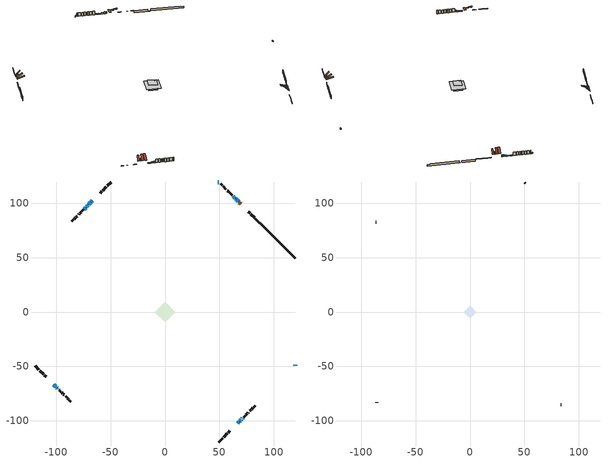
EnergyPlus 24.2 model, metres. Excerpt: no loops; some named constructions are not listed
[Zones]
conditioned space
 floor outside (Floor1 construction): -0.77,0 0,0.77 0.77,0 0,-0.77 z0.67
 floor outside (Floor2 construction): -2.37,0 0,2.37 2.37,0 0,-2.37 z0.67
 floor adiabatic (AdiabaticFloorConstruction): -9.42,0 0,9.42 9.42,0 0,-9.42 z1.89
 floor foundation (Slab1 construction): -5.94,0 0,5.94 5.94,0 0,-5.94 z-1.52
 floor foundation (Slab1 construction 1): -4.09,0 0,4.09 4.09,0 0,-4.09 z-1.52
 wall outside (RimJoist1 construction): 49.46,-119.4 53.11,-115.75 / -119.4,-49.46 -115.75,-53.11 / -49.46,119.4 -53.11,115.75 / 86.73,82.13 83.08,85.78 z0.67:0.97
 wall outside (RimJoist2 construction): 53.77,-115.09 57.27,-111.59 / -115.09,-53.77 -111.59,-57.27 / -53.77,115.09 -57.27,111.59 / 82.42,86.44 78.91,89.95 z0.67:0.97
 wall outside (RimJoist3 construction): 57.93,-110.93 59.6,-109.26 / -110.93,-57.93 -109.26,-59.6 / -57.93,110.93 -59.6,109.26 / 78.26,90.6 76.59,92.27 z0.67:0.97
 wall outside (AdiabaticWallConstruction 1): 69.57,99.29 69.15,99.71 / 68.5,100.36 67.92,100.94 z0.67:2.7
 wall outside (AdiabaticWallConstruction): -66.62,102.24 -67.62,101.24 / 67.27,101.59 65.9,102.96 / -99.5,-69.35 -98.86,-70 / -72.96,95.89 -74.26,94.6 / 119.4,-49.46 119.4,-48.34 / 49.46,119.4 48.34,119.4 z0.67:1.84; 65.24,103.61 64.88,103.98 z0.67:1.18; -68.28,100.58 -70,98.86 z0.67:2.14; 66.62,-102.24 67.91,-100.95 z0.67:2.3; 68.56,-100.29 68.94,-99.91 / 64.23,104.63 62.5,106.36 z0.67:1.51; 69.6,-99.26 70.21,-98.65 z0.67:1.69; 70.87,-97.99 71.51,-97.34 z0.67:1.28; -102.24,-66.62 -100.16,-68.7 z0.67:1.48; -70.66,98.2 -72.31,96.55 z0.67:1.43; -98.2,-70.66 -97.84,-71.02 z0.67:2.5
 wall outside (Wall1 construction): 72.17,-96.69 73.64,-95.22 / -97.18,-71.68 -95.71,-73.15 / -74.92,93.94 -76.39,92.47 / 61.85,107.01 60.37,108.49 z0.67:4.33
 wall outside (Wall2 construction): 74.3,-94.56 75.37,-93.48 / -95.05,-73.81 -93.98,-74.88 / -77.04,91.81 -78.12,90.74 / 59.72,109.14 58.64,110.22 z0.67:4.33
 wall outside (Wall3 construction): 76.03,-92.83 76.66,-92.19 / -93.32,-75.54 -92.69,-76.17 / -78.78,90.08 -79.41,89.45 / 57.98,110.88 57.35,111.51 z0.67:4.33
 wall outside (Wall4 construction): 77.32,-91.54 77.35,-91.51 / -92.03,-76.83 -92,-76.86 / -80.07,88.79 -80.1,88.76 / 56.69,112.17 56.66,112.2 z0.67:4.33
 wall outside (Wall5 construction): 78.01,-90.85 79.02,-89.84 / -91.34,-77.51 -90.33,-78.53 / -80.75,88.11 -81.76,87.09 / 56.01,112.85 55,113.86 z0.67:4.33
 wall outside (Wall6 construction): 79.68,-89.18 80.73,-88.13 / -89.68,-79.18 -88.63,-80.23 / -82.42,86.44 -83.47,85.39 / 54.34,114.52 53.29,115.57 z0.67:4.33
 wall outside (Wall7 construction): 81.38,-87.48 82.84,-86.02 / -87.97,-80.89 -86.51,-82.35 / -84.13,84.73 -85.59,83.27 / 52.63,116.23 51.17,117.68 z0.67:4.33
 wall foundation (FoundationWall1 construction): 98.14,70.72,-1.52 98.14,70.72,0.67 117.27,51.58,0.67 117.27,51.58,0.08 119.4,49.46,0.08 119.4,49.46,-1.52
 wall foundation (FoundationWall2 construction): 87.39,81.47,-1.52 87.39,81.47,0.67 96.23,72.63,0.67 96.23,72.63,-1.42 97.48,71.38,-1.42 97.48,71.38,-1.52
 window (WindowConstruction): -66.62,102.24 -67.62,101.24 z0.67:1.84
 window (WindowConstruction 6): 67.27,101.59 65.9,102.96 z0.67:1.84
 window (WindowConstruction 7): 65.24,103.62 64.88,103.98 z0.67:1.18
 window (WindowConstruction 8): -68.28,100.58 -70,98.86 z0.67:2.14
 window (WindowConstruction 9): 66.62,-102.24 67.91,-100.95 z0.67:2.29
 window (WindowConstruction 13): 68.57,-100.29 68.94,-99.92 z0.67:1.51
 window (WindowConstruction 10): 69.6,-99.26 70.21,-98.65 z0.67:1.68
 window (WindowConstruction 11): 70.87,-97.99 71.51,-97.35 z0.67:1.28
 window (WindowConstruction 12): -102.24,-66.62 -100.16,-68.7 z0.67:1.48
 window (WindowConstruction 14): -70.66,98.2 -72.31,96.55 z0.67:1.43
 window (WindowConstruction 15): 64.23,104.63 62.5,106.36 z0.67:1.51
 window (WindowConstruction 1): -99.5,-69.36 -98.86,-70 z0.67:1.84
 window (WindowConstruction 2): -72.97,95.89 -74.26,94.6 z0.67:1.84
 window (WindowConstruction 3): -98.2,-70.66 -97.84,-71.02 z0.67:2.5
 window (WindowConstruction 4): 119.4,-49.46 119.4,-48.34 z0.67:1.84
 window (WindowConstruction 5): 49.46,119.4 48.34,119.4 z0.67:1.84
 door (Door): 69.57,99.29 69.15,99.71 z0.67:2.7
 door (Door 1): 68.5,100.36 67.92,100.94 z0.67:2.7
 ceiling adiabatic (AdiabaticFloorConstruction): 0,-9.42 9.42,0 0,9.42 -9.42,0 z1.89
 roof outside (Roof1 construction): 61.18,-107.68,4.33 58.56,-105.06,8.03 57.63,-105.99,8.03 60.25,-108.61,4.33; -107.68,-61.18,4.33 -105.06,-58.56,8.03 -105.99,-57.63,8.03 -108.61,-60.25,4.33; -61.18,107.68,4.33 -58.56,105.06,8.03 -57.63,105.99,8.03 -60.25,108.61,4.33; 75.01,93.85,4.33 72.39,91.23,8.03 73.31,90.3,8.03 75.93,92.93,4.33
 roof outside (Roof2 construction): 62.22,-106.64,4.33 61.13,-105.55,5.87 60.75,-105.94,5.87 61.84,-107.02,4.33; -106.64,-62.22,4.33 -105.55,-61.13,5.87 -105.94,-60.75,5.87 -107.02,-61.84,4.33; -62.22,106.64,4.33 -61.13,105.55,5.87 -60.75,105.94,5.87 -61.84,107.02,4.33; 73.97,94.89,4.33 72.88,93.81,5.87 73.26,93.42,5.87 74.35,94.51,4.33
attic - vented
 floor to conditioned space (Floor3 construction Reversed): -5.53,0 0,5.53 5.53,0 0,-5.53 z4.33
 floor to conditioned space (Floor4 construction Reversed): -3.54,0 0,3.54 3.54,0 0,-3.54 z4.33
 wall outside (Wall8 construction): 83.5,-85.36 83.9,-84.96 / -85.86,-83 -85.45,-83.41 / -86.24,82.62 -86.65,82.21 / 50.52,118.34 50.11,118.74 z0.67:4.33
 roof outside (Roof3 construction): 64.01,-104.85,4.33 60.11,-100.95,7.55 58.98,-102.08,7.55 62.88,-105.98,4.33; -104.85,-64.01,4.33 -100.95,-60.11,7.55 -102.08,-58.98,7.55 -105.98,-62.88,4.33; -64.01,104.85,4.33 -60.11,100.95,7.55 -58.98,102.08,7.55 -62.88,105.98,4.33; 72.18,96.68,4.33 68.28,92.78,7.55 69.41,91.65,7.55 73.31,95.55,4.33
 roof outside (Roof4 construction): 65.96,-102.9,4.33 61.04,-97.98,6.64 59.75,-99.28,6.64 64.66,-104.2,4.33; -102.9,-65.96,4.33 -97.98,-61.04,6.64 -99.28,-59.75,6.64 -104.2,-64.66,4.33; -65.96,102.9,4.33 -61.04,97.98,6.64 -59.75,99.28,6.64 -64.66,104.2,4.33; 70.23,98.63,4.33 65.31,93.72,6.64 66.61,92.42,6.64 71.52,97.34,4.33
[Construction]
Floor3 construction: ceiling stud and cavity, gypsum board
Floor4 construction: ceiling loosefill ins, ceiling stud and cavity 1, gypsum board
[EnergyManagementSystem:Program]
component_loads_program: Set loads_htg_walls = 0; Set loads_htg_rim_joists = 0; Set loads_htg_foundation_walls = 0; Set loads_htg_floors = 0; Set loads_htg_slabs = 0; Set loads_htg_ceilings = 0; Set loads_htg_roofs = 0; Set loads_htg_windows_conduction = 0; Set loads_htg_windows_solar = 0; Set loads_htg_doors = 0; Set loads_htg_skylights_conduction = 0; Set loads_htg_skylights_solar = 0; Set loads_htg_internal_mass = 0; Set loads_htg_intgains = 0; Set loads_htg_lighting = 0; Set loads_htg_infil = 0; Set loads_htg_mechvent = 0; Set loads_htg_natvent = 0; Set loads_htg_whf = 0; Set loads_htg_ducts = 0; Set loads_clg_walls = 0; Set loads_clg_rim_joists = 0; Set loads_clg_foundation_walls = 0; Set loads_clg_floors = 0; Set loads_clg_slabs = 0; Set loads_clg_ceilings = 0; Set loads_clg_roofs = 0; Set loads_clg_windows_conduction = 0; Set loads_clg_windows_solar = 0; Set loads_clg_doors = 0; Set loads_clg_skylights_conduction = 0; Set loads_clg_skylights_solar = 0; Set loads_clg_internal_mass = 0; Set loads_clg_intgains = 0; Set loads_clg_lighting = 0; Set loads_clg_infil = 0; Set loads_clg_mechvent = 0; Set loads_clg_natvent = 0; Set loads_clg_whf = 0; Set loads_clg_ducts = 0; Set hr_walls = 0; Set hr_walls = hr_walls + s_conv_30 + s_ig_30 + s_sol_30 + s_lgt_30 + s_surf_30; Set hr_walls = hr_walls + s_conv_31 + s_ig_31 + s_sol_31 + s_lgt_31 + s_surf_31; Set hr_walls = hr_walls + s_conv_32 + s_ig_32 + s_sol_32 + s_lgt_32 + s_surf_32; Set hr_walls = hr_walls + s_conv_33 + s_ig_33 + s_sol_33 + s_lgt_33 + s_surf_33; Set hr_walls = hr_walls + s_conv_34 + s_ig_34 + s_sol_34 + s_lgt_34 + s_surf_34; Set hr_walls = hr_walls + s_conv_35 + s_ig_35 + s_sol_35 + s_lgt_35 + s_surf_35; Set hr_walls = hr_walls + s_conv_36 + s_ig_36 + s_sol_36 + s_lgt_36 + s_surf_36; Set hr_walls = hr_walls + s_conv_37 + s_ig_37 + s_sol_37 + s_lgt_37 + s_surf_37; Set hr_walls = hr_walls + s_conv_38 + s_ig_38 + s_sol_38 + s_lgt_38 + s_surf_38; Set hr_walls = hr_walls + s_conv_39 + s_ig_39 + s_sol_39 + s_lgt_39 + s_surf_39; Set hr_walls = hr_walls + s_conv_40 + s_ig_40 + s_sol_40 + s_lgt_40 + s_surf_40; Set hr_walls = hr_walls + s_conv_41 + s_ig_41 + s_sol_41 + s_lgt_41 + s_surf_41; Set hr_walls = hr_walls + s_conv_42 + s_ig_42 + s_sol_42 + s_lgt_42 + s_surf_42; Set hr_walls = hr_walls + s_conv_43 + s_ig_43 + s_sol_43 + s_lgt_43 + s_surf_43; Set hr_walls = hr_walls + s_conv_44 + s_ig_44 + s_sol_44 + s_lgt_44 + s_surf_44; Set hr_walls = hr_walls + s_conv_45 + s_ig_45 + s_sol_45 + s_lgt_45 + s_surf_45; Set hr_walls = hr_walls + s_conv_46 + s_ig_46 + s_sol_46 + s_lgt_46 + s_surf_46; Set hr_walls = hr_walls + s_conv_47 + s_ig_47 + s_sol_47 + s_lgt_47 + s_surf_47; Set hr_walls = hr_walls + s_conv_48 + s_ig_48 + s_sol_48 + s_lgt_48 + s_surf_48; Set hr_walls = hr_walls + s_conv_49 + s_ig_49 + s_sol_49 + s_lgt_49 + s_surf_49; Set hr_walls = hr_walls + s_conv_50 + s_ig_50 + s_sol_50 + s_lgt_50 + s_surf_50; Set hr_walls = hr_walls + s_conv_51 + s_ig_51 + s_sol_51 + s_lgt_51 + s_surf_51; Set hr_walls = hr_walls + s_conv_52 + s_ig_52 + s_sol_52 + s_lgt_52 + s_surf_52; Set hr_walls = hr_walls + s_conv_53 + s_ig_53 + s_sol_53 + s_lgt_53 + s_surf_53; Set hr_walls = hr_walls + s_conv_54 + s_ig_54 + s_sol_54 + s_lgt_54 + s_surf_54; Set hr_walls = hr_walls + s_conv_55 + s_ig_55 + s_sol_55 + s_lgt_55 + s_surf_55; Set hr_walls = hr_walls + s_conv_56 + s_ig_56 + s_sol_56 + s_lgt_56 + s_surf_56; Set hr_walls = hr_walls + s_conv_57 + s_ig_57 + s_sol_57 + s_lgt_57 + s_surf_57; Set hr_rim_joists = 0; Set hr_rim_joists = hr_rim_joists + s_conv_8 + s_ig_8 + s_sol_8 + s_lgt_8 + s_surf_8; Set hr_rim_joists = hr_rim_joists + s_conv_9 + s_ig_9 + s_sol_9 + s_lgt_9 + s_surf_9; Set hr_rim_joists = hr_rim_joists + s_conv_10 + s_ig_10 + s_sol_10 + s_lgt_10 + s_surf_10; Set hr_rim_joists = hr_rim_joists + s_conv_11 + s_ig_11 + s_sol_11 + s_lgt_11 + s_surf_11; Set hr_rim_joists = hr_rim_joists + s_conv_12 + s_ig_12 + s_sol_12 + s_lgt_12 + s_surf_12; Set hr_rim_joists = hr_rim_joists + s_conv_13 + s_ig_13 + s_sol_13 + s_lgt_13 + s_surf_13; Set hr_rim_joists = hr_rim_joists + s_conv_14 + s_ig_14 + s_sol_14 + s_lgt_14 + s_surf_14; Set hr_rim_joists = hr_rim_joists + s_conv_15 + s_ig_15 + s_sol_15 + s_lgt_15 + s_surf_15; Set hr_rim_joists = hr_rim_joists + s_conv_16 + s_ig_16 + s_sol_16 + s_lgt_16 + s_surf_16; Set hr_rim_joists = hr_rim_joists + s_conv_17 + s_ig_17 + s_sol_17 + s_lgt_17 + s_surf_17; Set hr_rim_joists = hr_rim_joists + s_conv_18 + s_ig_18 + s_sol_18 + s_lgt_18 + s_surf_18; Set hr_rim_joists = hr_rim_joists + s_conv_19 + s_ig_19 + s_sol_19 + s_lgt_19 + s_surf_19; Set hr_foundation_walls = 0; Set hr_foundation_walls = hr_foundation_walls + s_conv_4 + s_ig_4 + s_sol_4 + s_lgt_4 + s_surf_4; Set hr_foundation_walls = hr_foundation_walls + s_conv_5 + s_ig_5 + s_sol_5 + s_lgt_5 + s_surf_5; Set hr_floors = 0; Set hr_floors = hr_floors + s_conv + s_ig + s_sol + s_lgt + s_surf; Set hr_floors = hr_floors + s_conv_1 + s_ig_1 + s_sol_1 + s_lgt_1 + s_surf_1; Set hr_slabs = 0; Set hr_slabs = hr_slabs + s_conv_28 + s_ig_28 + s_sol_28 + s_lgt_28 + s_surf_28; Set hr_slabs = hr_slabs + s_conv_29 + s_ig_29 + s_sol_29 + s_lgt_29 + s_surf_29; Set hr_ceilings = 0; Set hr_ceilings = hr_ceilings + s_conv_2 + s_ig_2 + s_sol_2 + s_lgt_2 + s_surf_2; Set hr_ceilings = hr_ceilings + s_conv_3 + s_ig_3 + s_sol_3 + s_lgt_3 + s_surf_3; Set hr_roofs = 0; Set hr_roofs = hr_roofs + s_conv_20 + s_ig_20 + s_sol_20 + s_lgt_20 + s_surf_20; Set hr_roofs = hr_roofs + s_conv_21 + s_ig_21 + s_sol_21 + s_lgt_21 + s_surf_21; Set hr_roofs = hr_roofs + s_conv_22 + s_ig_22 + s_sol_22 + s_lgt_22 + s_surf_22; Set hr_roofs = hr_roofs + s_conv_23 + s_ig_23 + s_sol_23 + s_lgt_23 + s_surf_23; Set hr_roofs = hr_roofs + s_conv_24 + s_ig_24 + s_sol_24 + s_lgt_24 + s_surf_24; Set hr_roofs = hr_roofs + s_conv_25 + s_ig_25 + s_sol_25 + s_lgt_25 + s_surf_25; Set hr_roofs = hr_roofs + s_conv_26 + s_ig_26 + s_sol_26 + s_lgt_26 + s_surf_26; Set hr_roofs = hr_roofs + s_conv_27 + s_ig_27 + s_sol_27 + s_lgt_27 + s_surf_27; Set hr_windows_conduction = 0; Set hr_windows_conduction = hr_windows_conduction + ss_conv_2; Set hr_windows_conduction = hr_windows_conduction + ss_ig_2; Set hr_windows_conduction = hr_windows_conduction + ss_surf_2; Set hr_windows_conduction = hr_windows_conduction + ss_conv_3; Set hr_windows_conduction = hr_windows_conduction + ss_ig_3; Set hr_windows_conduction = hr_windows_conduction + ss_surf_3; Set hr_windows_conduction = hr_windows_conduction + ss_conv_4; Set hr_windows_conduction = hr_windows_conduction + ss_ig_4; Set hr_windows_conduction = hr_windows_conduction + ss_surf_4; Set hr_windows_conduction = hr_windows_conduction + ss_conv_5; Set hr_windows_conduction = hr_windows_conduction + ss_ig_5; Set hr_windows_conduction = hr_windows_conduction + ss_surf_5; Set hr_windows_conduction = hr_windows_conduction + ss_conv_6; Set hr_windows_conduction = hr_windows_conduction + ss_ig_6; Set hr_windows_conduction = hr_windows_conduction + ss_surf_6; Set hr_windows_conduction = hr_windows_conduction + ss_conv_7; Set hr_windows_conduction = hr_windows_conduction + ss_ig_7; Set hr_windows_conduction = hr_windows_conduction + ss_surf_7; Set hr_windows_conduction = hr_windows_conduction + ss_conv_8; Set hr_windows_conduction = hr_windows_conduction + ss_ig_8; Set hr_windows_conduction = hr_windows_conduction + ss_surf_8; Set hr_windows_conduction = hr_windows_conduction + ss_conv_9; Set hr_windows_conduction = hr_windows_conduction + ss_ig_9; Set hr_windows_conduction = hr_windows_conduction + ss_surf_9; Set hr_windows_conduction = hr_windows_conduction + ss_conv_10; Set hr_windows_conduction = hr_windows_conduction + ss_ig_10; Set hr_windows_conduction = hr_windows_conduction + ss_surf_10; Set hr_windows_conduction = hr_windows_conduction + ss_conv_11; Set hr_windows_conduction = hr_windows_conduction + ss_ig_11; Set hr_windows_conduction = hr_windows_conduction + ss_surf_11; Set hr_windows_conduction = hr_windows_conduction + ss_conv_12; Set hr_windows_conduction = hr_windows_conduction + ss_ig_12; Set hr_windows_conduction = hr_windows_conduction + ss_surf_12; Set hr_windows_conduction = hr_windows_conduction + ss_conv_13; Set hr_windows_conduction = hr_windows_conduction + ss_ig_13; Set hr_windows_conduction = hr_windows_conduction + ss_surf_13; Set hr_windows_conduction = hr_windows_conduction + ss_conv_14; Set hr_windows_conduction = hr_windows_conduction + ss_ig_14; Set hr_windows_conduction = hr_windows_conduction + ss_surf_14; Set hr_windows_conduction = hr_windows_conduction + ss_conv_15; Set hr_windows_conduction = hr_windows_conduction + ss_ig_15; Set hr_windows_conduction = hr_windows_conduction + ss_surf_15; Set hr_windows_conduction = hr_windows_conduction + ss_conv_16; Set hr_windows_conduction = hr_windows_conduction + ss_ig_16; Set hr_windows_conduction = hr_windows_conduction + ss_surf_16; Set hr_windows_conduction = hr_windows_conduction + ss_conv_17; Set hr_windows_conduction = hr_windows_conduction + ss_ig_17; Set hr_windows_conduction = hr_windows_conduction + ss_surf_17; Set hr_windows_solar = 0; Set hr_windows_solar = hr_windows_solar - ss_trans_in * ZoneTimestep * 3600 + ss_back_out * ZoneTimestep * 3600 + ss_trans_out * ZoneTimestep * 3600; Set hr_windows_solar = hr_windows_solar - ss_trans_in_1 * ZoneTimestep * 3600 + ss_back_out_1 * ZoneTimestep * 3600 + ss_trans_out_1 * ZoneTimestep * 3600; Set hr_windows_solar = hr_windows_solar - ss_trans_in_2 * ZoneTimestep * 3600 + ss_back_out_2 * ZoneTimestep * 3600 + ss_trans_out_2 * ZoneTimestep * 3600; Set hr_windows_solar = hr_windows_solar - ss_trans_in_3 * ZoneTimestep * 3600 + ss_back_out_3 * ZoneTimestep * 3600 + ss_trans_out_3 * ZoneTimestep * 3600; Set hr_windows_solar = hr_windows_solar - ss_trans_in_4 * ZoneTimestep * 3600 + ss_back_out_4 * ZoneTimestep * 3600 + ss_trans_out_4 * ZoneTimestep * 3600; Set hr_windows_solar = hr_windows_solar - ss_trans_in_5 * ZoneTimestep * 3600 + ss_back_out_5 * ZoneTimestep * 3600 + ss_trans_out_5 * ZoneTimestep * 3600; Set hr_windows_solar = hr_windows_solar - ss_trans_in_6 * ZoneTimestep * 3600 + ss_back_out_6 * ZoneTimestep * 3600 + ss_trans_out_6 * ZoneTimestep * 3600; Set hr_windows_solar = hr_windows_solar - ss_trans_in_7 * ZoneTimestep * 3600 + ss_back_out_7 * ZoneTimestep * 3600 + ss_trans_out_7 * ZoneTimestep * 3600; Set hr_windows_solar = hr_windows_solar - ss_trans_in_8 * ZoneTimestep * 3600 + ss_back_out_8 * ZoneTimestep * 3600 + ss_trans_out_8 * ZoneTimestep * 3600; Set hr_windows_solar = hr_windows_solar - ss_trans_in_9 * ZoneTimestep * 3600 + ss_back_out_9 * ZoneTimestep * 3600 + ss_trans_out_9 * ZoneTimestep * 3600; Set hr_windows_solar = hr_windows_solar - ss_trans_in_10 * ZoneTimestep * 3600 + ss_back_out_10 * ZoneTimestep * 3600 + ss_trans_out_10 * ZoneTimestep * 3600; Set hr_windows_solar = hr_windows_solar - ss_trans_in_11 * ZoneTimestep * 3600 + ss_back_out_11 * ZoneTimestep * 3600 + ss_trans_out_11 * ZoneTimestep * 3600; Set hr_windows_solar = hr_windows_solar - ss_trans_in_12 * ZoneTimestep * 3600 + ss_back_out_12 * ZoneTimestep * 3600 + ss_trans_out_12 * ZoneTimestep * 3600; Set hr_windows_solar = hr_windows_solar - ss_trans_in_13 * ZoneTimestep * 3600 + ss_back_out_13 * ZoneTimestep * 3600 + ss_trans_out_13 * ZoneTimestep * 3600; Set hr_windows_solar = hr_windows_solar - ss_trans_in_14 * ZoneTimestep * 3600 + ss_back_out_14 * ZoneTimestep * 3600 + ss_trans_out_14 * ZoneTimestep * 3600; Set hr_windows_solar = hr_windows_solar - ss_trans_in_15 * ZoneTimestep * 3600 + ss_back_out_15 * ZoneTimestep * 3600 + ss_trans_out_15 * ZoneTimestep * 3600; Set hr_doors = 0; Set hr_doors = hr_doors + ss_sol; Set hr_doors = hr_doors + ss_lgt; Set hr_doors = hr_doors + ss_conv; Set hr_doors = hr_doors + ss_ig; Set hr_doors = hr_doors + ss_surf; Set hr_doors = hr_doors + ss_sol_1; Set hr_doors = hr_doors + ss_lgt_1; Set hr_doors = hr_doors + ss_conv_1; Set hr_doors = hr_doors + ss_ig_1; Set hr_doors = hr_doors + ss_surf_1; Set hr_skylights_conduction = 0; Set hr_skylights_solar = 0; Set hr_internal_mass = 0; Set hr_internal_mass = hr_internal_mass + s_conv_6 + s_ig_6 + s_sol_6 + s_lgt_6 + s_surf_6; Set hr_internal_mass = hr_internal_mass + s_conv_7 + s_ig_7 + s_sol_7 + s_lgt_7 + s_surf_7; Set hr_internal_mass = hr_internal_mass + im_conv + im_ig + im_sol + im_lgt + im_surf; Set hr_internal_mass = hr_internal_mass + im_conv_1 + im_ig_1 + im_sol_1 + im_lgt_1 + im_surf_1; Set hr_intgains = 0; Set hr_intgains = hr_intgains - ig_ee_conv - ig_ee_rad - ig_ee_conv_1 - ig_ee_rad_1 - ig_ee_conv_2 - ig_ee_rad_2 - ig_ee_conv_3 - ig_ee_rad_3 - ig_ee_conv_4 - ig_ee_rad_4 - ig_ee_conv_5 - ig_ee_rad_5 - ig_ee_conv_6 - ig_ee_rad_6 - ig_oe_conv - ig_oe_rad - ig_oe_conv_1 - ig_oe_rad_1 - ig_oe_conv_2 - ig_oe_rad_2 - ig_oe_conv_3 - ig_oe_rad_3 - ig_oe_conv_4 - ig_oe_rad_4 - ig_ppl_conv - ig_ppl_rad; Set hr_lighting = 0; Set hr_lighting = hr_lighting - ig_lgt_conv - ig_lgt_rad - ig_lgt_vis; Set hr_infil = 0; Set hr_infil = hr_infil - airflow_gain + airflow_loss; Set hr_natvent = 0; Set hr_natvent = hr_natvent - airflow_gain_1 + airflow_loss_1; Set hr_whf = 0; Set hr_whf = hr_whf - airflow_gain_2 + airflow_loss_2; Set hr_mechvent = 0; Set hr_mechvent = hr_mechvent - mv_conv - mv_rad - mv_conv_1 - mv_rad_1 - mv_conv_2 - mv_rad_2 - mv_conv_3 - mv_rad_3 - mv_conv_4 - mv_rad_4; Set hr_ducts = 0; Set hr_intgains = hr_intgains + dhw_loss * (1.0*(1-dhw_rtf) + 1.0*dhw_rtf); Set htg_mode = 0; Set clg_mode = 0; If (htg_load_cond > 0); Set htg_mode = 1.0; ElseIf (clg_load_cond > 0); Set clg_mode = 0.0; Else; Set htg_season = 0; Set clg_season = 0; If ((DayOfYear >= 1) && (DayOfYear <= 365)); Set clg_season = 1; EndIf; If ((DayOfYear >= 1) && (DayOfYear <= 365)); Set htg_season = 1; EndIf; If ((airflow_gain_1 <> 0) || (airflow_loss_1 <> 0)) && (clg_season == 1); Set clg_mode = 0.0; ElseIf ((airflow_gain_2 <> 0) || (airflow_loss_2 <> 0)) && (clg_season == 1); Set clg_mode = 0.0; Else; Set Tmid_setpoint = (htg_sp_s_1 + clg_sp_s_1) / 2; If (tin_s_1 > Tmid_setpoint) && (clg_season == 1); Set clg_mode = 0.0; ElseIf (tin_s_1 < Tmid_setpoint) && (htg_season == 1); Set htg_mode = 1.0; EndIf; EndIf; EndIf; Set loads_htg_walls = loads_htg_walls + (hr_walls * htg_mode * 1); Set loads_htg_rim_joists = loads_htg_rim_joists + (hr_rim_joists * htg_mode * 1); Set loads_htg_foundation_walls = loads_htg_foundation_walls + (hr_foundation_walls * htg_mode * 1); Set loads_htg_floors = loads_htg_floors + (hr_floors * htg_mode * 1); Set loads_htg_slabs = loads_htg_slabs + (hr_slabs * htg_mode * 1); Set loads_htg_ceilings = loads_htg_ceilings + (hr_ceilings * htg_mode * 1); Set loads_htg_roofs = loads_htg_roofs + (hr_roofs * htg_mode * 1); Set loads_htg_windows_conduction = loads_htg_windows_conduction + (hr_windows_conduction * htg_mode * 1); Set loads_htg_windows_solar = loads_htg_windows_solar + (hr_windows_solar * htg_mode * 1); Set loads_htg_doors = loads_htg_doors + (hr_doors * htg_mode * 1); Set loads_htg_skylights_conduction = loads_htg_skylights_conduction + (hr_skylights_conduction * htg_mode * 1); Set loads_htg_skylights_solar = loads_htg_skylights_solar + (hr_skylights_solar * htg_mode * 1); Set loads_htg_internal_mass = loads_htg_internal_mass + (hr_internal_mass * htg_mode * 1); Set loads_htg_intgains = loads_htg_intgains + (hr_intgains * htg_mode * 1); Set loads_htg_lighting = loads_htg_lighting + (hr_lighting * htg_mode * 1); Set loads_htg_infil = loads_htg_infil + (hr_infil * htg_mode * 1); Set loads_htg_mechvent = loads_htg_mechvent + (hr_mechvent * htg_mode * 1); Set loads_htg_natvent = loads_htg_natvent + (hr_natvent * htg_mode * 1); Set loads_htg_whf = loads_htg_whf + (hr_whf * htg_mode * 1); Set loads_htg_ducts = loads_htg_ducts + (hr_ducts * htg_mode * 1); Set loads_clg_walls = loads_clg_walls + (-hr_walls * clg_mode * 1); Set loads_clg_rim_joists = loads_clg_rim_joists + (-hr_rim_joists * clg_mode * 1); Set loads_clg_foundation_walls = loads_clg_foundation_walls + (-hr_foundation_walls * clg_mode * 1); Set loads_clg_floors = loads_clg_floors + (-hr_floors * clg_mode * 1); Set loads_clg_slabs = loads_clg_slabs + (-hr_slabs * clg_mode * 1); Set loads_clg_ceilings = loads_clg_ceilings + (-hr_ceilings * clg_mode * 1); Set loads_clg_roofs = loads_clg_roofs + (-hr_roofs * clg_mode * 1); Set loads_clg_windows_conduction = loads_clg_windows_conduction + (-hr_windows_conduction * clg_mode * 1); Set loads_clg_windows_solar = loads_clg_windows_solar + (-hr_windows_solar * clg_mode * 1); Set loads_clg_doors = loads_clg_doors + (-hr_doors * clg_mode * 1); Set loads_clg_skylights_conduction = loads_clg_skylights_conduction + (-hr_skylights_conduction * clg_mode * 1); Set loads_clg_skylights_solar = loads_clg_skylights_solar + (-hr_skylights_solar * clg_mode * 1); Set loads_clg_internal_mass = loads_clg_internal_mass + (-hr_internal_mass * clg_mode * 1); Set loads_clg_intgains = loads_clg_intgains + (-hr_intgains * clg_mode * 1); Set loads_clg_lighting = loads_clg_lighting + (-hr_lighting * clg_mode * 1); Set loads_clg_infil = loads_clg_infil + (-hr_infil * clg_mode * 1); Set loads_clg_mechvent = loads_clg_mechvent + (-hr_mechvent * clg_mode * 1); Set loads_clg_natvent = loads_clg_natvent + (-hr_natvent * clg_mode * 1); Set loads_clg_whf = loads_clg_whf + (-hr_whf * clg_mode * 1); Set loads_clg_ducts = loads_clg_ducts + (-hr_ducts * clg_mode * 1)
infil_program: Set p_m = 0.14; Set p_s = 0.22; Set s_m = 270; Set s_s = 370; Set z_m = 9.99744; Set z_s = 4.128922633201455; Set f_t = (((s_m/z_m)^p_m)*((z_s/s_s)^p_s)); Set Tdiff = tin_s-tout_s; Set dT = @Abs Tdiff; Set c = 0.1397; Set Cs = 0.0883; Set Cw = 0.1502; Set n = 0.65; Set sft = (f_t*0.54); Set temp1 = ((c*Cw)*((sft*site_vw_s)^(2*n)))^2; Set Qinf = (((c*Cs*(dT^n))^2)+temp1)^0.5; Set Qinf = (@Max Qinf 0); Set mech_vent_house_fan_sensible_load_act = 0.0; Set mech_vent_house_fan_latent_load_act = 0.0; Set OASupInPb = out_pb_s; Set OASupInTemp = tout_s; Set OASupInW = out_wt_s; Set OASupRho = (@RhoAirFnPbTdbW OASupInPb OASupInTemp OASupInW); Set OASupCp = (@CpAirFnW OASupInW); Set OASupInEnth = (@HFnTdbW OASupInTemp OASupInW); Set ZoneTemp = tin_s; Set ZoneW = win_s; Set ZoneCp = (@CpAirFnW ZoneW); Set ZoneAirEnth = (@HFnTdbW ZoneTemp ZoneW); Set mech_vent_house_fan_cfis_act = 0.0; Set QWHV_cfis_sup = 0.0; Set QWHV_cfis_suppl_sup = 0.0; Set QWHV_cfis_suppl_exh = 0.0; Set Qrange = 0; Set Qbath = 0; Set Qbath = Qbath + 0.066 * mech_vent_bath_fan_0_sch_s; Set Qdryer = 0; Set Qdryer = Qdryer + 0.00308 * clothes_dryer_exhaust_0_sch_s; Set QWHV_sup = 0.0; Set QWHV_exh = 0.0; Set Qsupply = QWHV_sup + QWHV_cfis_sup + QWHV_cfis_suppl_sup; Set Qexhaust = Qrange + Qbath + Qdryer + QWHV_exh + QWHV_cfis_suppl_exh; Set Qfan = (@Max Qexhaust Qsupply); Set Qducts = 0; If Qducts < 0; Set Qsupply = Qsupply - Qducts; Else; Set Qexhaust = Qexhaust + Qducts; EndIf; Set Qfan_with_ducts = (@Max Qexhaust Qsupply); Set Qimb = (@Abs (Qsupply - Qexhaust)); If Qinf + Qimb > 0; Set Qtot = Qfan_with_ducts + (Qinf^2) / (Qinf + Qimb); Else; Set Qtot = Qfan_with_ducts; EndIf; Set Qinf_adj = Qtot - Qfan; Set infil_flow_act = Qinf_adj; Set infil_program_Qinf = Qinf_adj; Set infil_program_Qfan = Qfan; Set Qload = Qfan; Set Effectiveness_Sens = 0.0; Set Effectiveness_Lat = 0.0; Set Fan_MFR = Qload * OASupRho; Set ZoneInEnth = OASupInEnth; Set ZoneInTemp = OASupInTemp; Set FanTotalToCond = Fan_MFR * (ZoneInEnth - ZoneAirEnth); Set FanSensToCond = Fan_MFR * ZoneCp * (ZoneInTemp - ZoneTemp); Set FanLatToCond = FanTotalToCond - FanSensToCond; Set mech_vent_house_fan_sensible_load_act = mech_vent_house_fan_sensible_load_act + FanSensToCond; Set mech_vent_house_fan_latent_load_act = mech_vent_house_fan_latent_load_act + FanLatToCond
[EnergyManagementSystem:ProgramCallingManager]
component_loads_program_calling_manager: EndOfZoneTimestepAfterZoneReporting; component_loads_program
fridge_schedule_program_calling_manager: BeginZoneTimestepAfterInitHeatBalance; fridge_schedule_program
furnace_supply_fan_1_disaggregate_program_calling_manager: EndOfSystemTimestepBeforeHVACReporting; furnace_supply_fan_1_disaggregate_program
furnace_supply_fan_disaggregate_program_calling_manager: EndOfSystemTimestepBeforeHVACReporting; furnace_supply_fan_disaggregate_program
infil_program_calling_manager: BeginZoneTimestepAfterInitHeatBalance; infil_program
natural_vent_program_calling_manager: BeginZoneTimestepAfterInitHeatBalance; natural_vent_program
total_airflows_program_calling_manager: EndOfZoneTimestepAfterZoneReporting; total_airflows_program
total_loads_program_calling_manager: EndOfZoneTimestepAfterZoneReporting; total_loads_program
unmet_hours_program_calling_manager: EndOfZoneTimestepBeforeZoneReporting; unmet_hours_program
water_heater_EC_adj_ProgramManager: EndOfSystemTimestepBeforeHVACReporting; water_heater_EC_adj
[EnergyManagementSystem:OutputVariable] Type of Data in Variable=Summed
Name | EMS Variable | Update Frequency | EMS Program or Subroutine | Units
furnace supply fan 1 disaggregate htg primary | furnace_supply_fan_1_primary_htg | SystemTimestep | furnace_supply_fan_1_disaggregate_program | J
furnace supply fan disaggregate htg primary | furnace_supply_fan_primary_htg | SystemTimestep | furnace_supply_fan_disaggregate_program | J
loads_htg_tot_peakload_outvar; loads_htg_tot_annual_outvar; Energy Management System Output Variable 1; Energy Management System Output Variable 45 | loads_htg_tot | ZoneTimestep | total_loads_program | J
loads_clg_tot_peakload_outvar; loads_clg_tot_annual_outvar; Energy Management System Output Variable 2; Energy Management System Output Variable 46 | loads_clg_tot | ZoneTimestep | total_loads_program | J
htg_unmet_hours_annual_outvar; Energy Management System Output Variable 3 | htg_unmet_hours | ZoneTimestep | unmet_hours_program | hr
clg_unmet_hours_annual_outvar; Energy Management System Output Variable 4 | clg_unmet_hours | ZoneTimestep | unmet_hours_program | hr
loads_htg_roofs_annual_outvar; Energy Management System Output Variable 5 | loads_htg_roofs | ZoneTimestep | component_loads_program | J
loads_htg_ceilings_annual_outvar; Energy Management System Output Variable 6 | loads_htg_ceilings | ZoneTimestep | component_loads_program | J
loads_htg_walls_annual_outvar; Energy Management System Output Variable 7 | loads_htg_walls | ZoneTimestep | component_loads_program | J
loads_htg_rim_joists_annual_outvar; Energy Management System Output Variable 8 | loads_htg_rim_joists | ZoneTimestep | component_loads_program | J
loads_htg_foundation_walls_annual_outvar; Energy Management System Output Variable 9 | loads_htg_foundation_walls | ZoneTimestep | component_loads_program | J
loads_htg_doors_annual_outvar; Energy Management System Output Variable 10 | loads_htg_doors | ZoneTimestep | component_loads_program | J
loads_htg_windows_conduction_annual_outvar; Energy Management System Output Variable 11 | loads_htg_windows_conduction | ZoneTimestep | component_loads_program | J
loads_htg_windows_solar_annual_outvar; Energy Management System Output Variable 12 | loads_htg_windows_solar | ZoneTimestep | component_loads_program | J
loads_htg_skylights_conduction_annual_outvar; Energy Management System Output Variable 13 | loads_htg_skylights_conduction | ZoneTimestep | component_loads_program | J
loads_htg_skylights_solar_annual_outvar; Energy Management System Output Variable 14 | loads_htg_skylights_solar | ZoneTimestep | component_loads_program | J
loads_htg_floors_annual_outvar; Energy Management System Output Variable 15 | loads_htg_floors | ZoneTimestep | component_loads_program | J
loads_htg_slabs_annual_outvar; Energy Management System Output Variable 16 | loads_htg_slabs | ZoneTimestep | component_loads_program | J
loads_htg_internal_mass_annual_outvar; Energy Management System Output Variable 17 | loads_htg_internal_mass | ZoneTimestep | component_loads_program | J
loads_htg_infil_annual_outvar; Energy Management System Output Variable 18 | loads_htg_infil | ZoneTimestep | component_loads_program | J
loads_htg_natvent_annual_outvar; Energy Management System Output Variable 19 | loads_htg_natvent | ZoneTimestep | component_loads_program | J
loads_htg_mechvent_annual_outvar; Energy Management System Output Variable 20 | loads_htg_mechvent | ZoneTimestep | component_loads_program | J
loads_htg_whf_annual_outvar; Energy Management System Output Variable 21 | loads_htg_whf | ZoneTimestep | component_loads_program | J
loads_htg_ducts_annual_outvar; Energy Management System Output Variable 22 | loads_htg_ducts | ZoneTimestep | component_loads_program | J
loads_htg_intgains_annual_outvar; Energy Management System Output Variable 23 | loads_htg_intgains | ZoneTimestep | component_loads_program | J
loads_htg_lighting_annual_outvar; Energy Management System Output Variable 24 | loads_htg_lighting | ZoneTimestep | component_loads_program | J
loads_clg_roofs_annual_outvar; Energy Management System Output Variable 25 | loads_clg_roofs | ZoneTimestep | component_loads_program | J
loads_clg_ceilings_annual_outvar; Energy Management System Output Variable 26 | loads_clg_ceilings | ZoneTimestep | component_loads_program | J
loads_clg_walls_annual_outvar; Energy Management System Output Variable 27 | loads_clg_walls | ZoneTimestep | component_loads_program | J
loads_clg_rim_joists_annual_outvar; Energy Management System Output Variable 28 | loads_clg_rim_joists | ZoneTimestep | component_loads_program | J
loads_clg_foundation_walls_annual_outvar; Energy Management System Output Variable 29 | loads_clg_foundation_walls | ZoneTimestep | component_loads_program | J
loads_clg_doors_annual_outvar; Energy Management System Output Variable 30 | loads_clg_doors | ZoneTimestep | component_loads_program | J
loads_clg_windows_conduction_annual_outvar; Energy Management System Output Variable 31 | loads_clg_windows_conduction | ZoneTimestep | component_loads_program | J
loads_clg_windows_solar_annual_outvar; Energy Management System Output Variable 32 | loads_clg_windows_solar | ZoneTimestep | component_loads_program | J
loads_clg_skylights_conduction_annual_outvar; Energy Management System Output Variable 33 | loads_clg_skylights_conduction | ZoneTimestep | component_loads_program | J
loads_clg_skylights_solar_annual_outvar; Energy Management System Output Variable 34 | loads_clg_skylights_solar | ZoneTimestep | component_loads_program | J
loads_clg_floors_annual_outvar; Energy Management System Output Variable 35 | loads_clg_floors | ZoneTimestep | component_loads_program | J
loads_clg_slabs_annual_outvar; Energy Management System Output Variable 36 | loads_clg_slabs | ZoneTimestep | component_loads_program | J
loads_clg_internal_mass_annual_outvar; Energy Management System Output Variable 37 | loads_clg_internal_mass | ZoneTimestep | component_loads_program | J
loads_clg_infil_annual_outvar; Energy Management System Output Variable 38 | loads_clg_infil | ZoneTimestep | component_loads_program | J
loads_clg_natvent_annual_outvar; Energy Management System Output Variable 39 | loads_clg_natvent | ZoneTimestep | component_loads_program | J
loads_clg_mechvent_annual_outvar; Energy Management System Output Variable 40 | loads_clg_mechvent | ZoneTimestep | component_loads_program | J
loads_clg_whf_annual_outvar; Energy Management System Output Variable 41 | loads_clg_whf | ZoneTimestep | component_loads_program | J
loads_clg_ducts_annual_outvar; Energy Management System Output Variable 42 | loads_clg_ducts | ZoneTimestep | component_loads_program | J
loads_clg_intgains_annual_outvar; Energy Management System Output Variable 43 | loads_clg_intgains | ZoneTimestep | component_loads_program | J
loads_clg_lighting_annual_outvar; Energy Management System Output Variable 44 | loads_clg_lighting | ZoneTimestep | component_loads_program | J
[Schedule:Day:Interval]
interior lighting schedule day: No, 01:00, 0.108182, 04:00, 0.0901515, 05:00, 0.0991667, 06:00, 0.162273, 07:00, 0.270455, 08:00, 0.342576, 10:00, 0.369621, 11:00, 0.351591, 12:00, 0.333561, 13:00, 0.324545, 14:00, 0.31553, 15:00, 0.333561, 16:00, 0.369621, 17:00, 0.450758, 18:00, 0.585985, 19:00, 0.775303, 20:00, 0.955606, 21:00, 0.991667, 22:00, 0.712197, 23:00, 0.360606, 24:00, 0.162273
interior lighting schedule day 1: No, 01:00, 0.100909, 04:00, 0.0840909, 05:00, 0.0925, 06:00, 0.151364, 07:00, 0.252273, 08:00, 0.319545, 10:00, 0.344773, 11:00, 0.327955, 12:00, 0.311136, 13:00, 0.302727, 14:00, 0.294318, 15:00, 0.311136, 16:00, 0.344773, 17:00, 0.420455, 18:00, 0.546591, 19:00, 0.723182, 20:00, 0.891364, 21:00, 0.925, 22:00, 0.664318, 23:00, 0.336364, 24:00, 0.151364
interior lighting schedule day 2: No, 01:00, 0.0927273, 04:00, 0.0772727, 05:00, 0.085, 06:00, 0.139091, 07:00, 0.231818, 08:00, 0.293636, 10:00, 0.316818, 11:00, 0.301364, 12:00, 0.285909, 13:00, 0.278182, 14:00, 0.270455, 15:00, 0.285909, 16:00, 0.316818, 17:00, 0.386364, 18:00, 0.502273, 19:00, 0.664545, 20:00, 0.819091, 21:00, 0.85, 22:00, 0.610455, 23:00, 0.309091, 24:00, 0.139091
interior lighting schedule day 3: No, 01:00, 0.0845455, 04:00, 0.0704545, 05:00, 0.0775, 06:00, 0.126818, 07:00, 0.211364, 08:00, 0.267727, 10:00, 0.288864, 11:00, 0.274773, 12:00, 0.260682, 13:00, 0.253636, 14:00, 0.246591, 15:00, 0.260682, 16:00, 0.288864, 17:00, 0.352273, 18:00, 0.457955, 19:00, 0.605909, 20:00, 0.746818, 21:00, 0.775, 22:00, 0.556591, 23:00, 0.281818, 24:00, 0.126818
interior lighting schedule day 4: No, 01:00, 0.0763636, 04:00, 0.0636364, 05:00, 0.07, 06:00, 0.114545, 07:00, 0.190909, 08:00, 0.241818, 10:00, 0.260909, 11:00, 0.248182, 12:00, 0.235455, 13:00, 0.229091, 14:00, 0.222727, 15:00, 0.235455, 16:00, 0.260909, 17:00, 0.318182, 18:00, 0.413636, 19:00, 0.547273, 20:00, 0.674545, 21:00, 0.7, 22:00, 0.502727, 23:00, 0.254545, 24:00, 0.114545
interior lighting schedule day 5: No, 01:00, 0.0727273, 04:00, 0.0606061, 05:00, 0.0666667, 06:00, 0.109091, 07:00, 0.181818, 08:00, 0.230303, 10:00, 0.248485, 11:00, 0.236364, 12:00, 0.224242, 13:00, 0.218182, 14:00, 0.212121, 15:00, 0.224242, 16:00, 0.248485, 17:00, 0.30303, 18:00, 0.393939, 19:00, 0.521212, 20:00, 0.642424, 21:00, 0.666667, 22:00, 0.478788, 23:00, 0.242424, 24:00, 0.109091
interior lighting schedule day 6: No, 01:00, 0.0745455, 04:00, 0.0621212, 05:00, 0.0683333, 06:00, 0.111818, 07:00, 0.186364, 08:00, 0.236061, 10:00, 0.254697, 11:00, 0.242273, 12:00, 0.229848, 13:00, 0.223636, 14:00, 0.217424, 15:00, 0.229848, 16:00, 0.254697, 17:00, 0.310606, 18:00, 0.403788, 19:00, 0.534242, 20:00, 0.658485, 21:00, 0.683333, 22:00, 0.490758, 23:00, 0.248485, 24:00, 0.111818
interior lighting schedule day 7: No, 01:00, 0.08, 04:00, 0.0666667, 05:00, 0.0733333, 06:00, 0.12, 07:00, 0.2, 08:00, 0.253333, 10:00, 0.273333, 11:00, 0.26, 12:00, 0.246667, 13:00, 0.24, 14:00, 0.233333, 15:00, 0.246667, 16:00, 0.273333, 17:00, 0.333333, 18:00, 0.433333, 19:00, 0.573333, 20:00, 0.706667, 21:00, 0.733333, 22:00, 0.526667, 23:00, 0.266667, 24:00, 0.12
interior lighting schedule day 8: No, 01:00, 0.0890909, 04:00, 0.0742424, 05:00, 0.0816667, 06:00, 0.133636, 07:00, 0.222727, 08:00, 0.282121, 10:00, 0.304394, 11:00, 0.289545, 12:00, 0.274697, 13:00, 0.267273, 14:00, 0.259848, 15:00, 0.274697, 16:00, 0.304394, 17:00, 0.371212, 18:00, 0.482576, 19:00, 0.638485, 20:00, 0.78697, 21:00, 0.816667, 22:00, 0.586515, 23:00, 0.29697, 24:00, 0.133636
interior lighting schedule day 9: No, 01:00, 0.0972727, 04:00, 0.0810606, 05:00, 0.0891667, 06:00, 0.145909, 07:00, 0.243182, 08:00, 0.30803, 10:00, 0.332348, 11:00, 0.316136, 12:00, 0.299924, 13:00, 0.291818, 14:00, 0.283712, 15:00, 0.299924, 16:00, 0.332348, 17:00, 0.405303, 18:00, 0.526894, 19:00, 0.697121, 20:00, 0.859242, 21:00, 0.891667, 22:00, 0.640379, 23:00, 0.324242, 24:00, 0.145909
interior lighting schedule day 10: No, 01:00, 0.105455, 04:00, 0.0878788, 05:00, 0.0966667, 06:00, 0.158182, 07:00, 0.263636, 08:00, 0.333939, 10:00, 0.360303, 11:00, 0.342727, 12:00, 0.325152, 13:00, 0.316364, 14:00, 0.307576, 15:00, 0.325152, 16:00, 0.360303, 17:00, 0.439394, 18:00, 0.571212, 19:00, 0.755758, 20:00, 0.931515, 21:00, 0.966667, 22:00, 0.694242, 23:00, 0.351515, 24:00, 0.158182
interior lighting schedule day 11: No, 01:00, 0.109091, 04:00, 0.0909091, 05:00, 0.1, 06:00, 0.163636, 07:00, 0.272727, 08:00, 0.345455, 10:00, 0.372727, 11:00, 0.354545, 12:00, 0.336364, 13:00, 0.327273, 14:00, 0.318182, 15:00, 0.336364, 16:00, 0.372727, 17:00, 0.454545, 18:00, 0.590909, 19:00, 0.781818, 20:00, 0.963636, 21:00, 1, 22:00, 0.718182, 23:00, 0.363636, 24:00, 0.163636
interior lighting schedule default day; occupants schedule default day; clothes dryer schedule default day; cooking range schedule default day; mech vent bath fan 0 schedule default day; misc plug loads schedule default day; general water use schedule default day; clothes dryer exhaust 0 schedule default day; cooling season schedule day; cooling season schedule day 2; cooling season schedule default day; exterior lighting schedule default day; natural vent schedule default day: No, 24:00, 0
occupants schedule day: No, 05:00, 0.426829, 06:00, 0.719512, 07:00, 1, 08:00, 0.670732, 09:00, 0.329268, 14:00, 0.170732, 15:00, 0.231707, 16:00, 0.329268, 17:00, 0.5, 18:00, 0.670732, 19:00, 0.829268, 21:00, 1, 22:00, 0.853659, 23:00, 0.646341, 24:00, 0.426829
clothes dryer schedule day; clothes dryer exhaust 0 schedule day: No, 01:00, 0.123457, 02:00, 0.0740741, 03:00, 0.0493827, 04:00, 0.0246914, 05:00, 0.0493827, 06:00, 0.0740741, 07:00, 0.197531, 08:00, 0.395062, 09:00, 0.592593, 10:00, 0.839506, 11:00, 0.962963, 12:00, 1, 13:00, 0.91358, 14:00, 0.82716, 15:00, 0.716049, 16:00, 0.753086, 17:00, 0.679012, 18:00, 0.666667, 20:00, 0.62963, 21:00, 0.641975, 22:00, 0.666667, 23:00, 0.54321, 24:00, 0.296296
cooking range schedule day: No, 05:00, 0.0597015, 06:00, 0.11194, 07:00, 0.171642, 08:00, 0.291045, 11:00, 0.343284, 12:00, 0.402985, 13:00, 0.462687, 14:00, 0.343284, 15:00, 0.291045, 16:00, 0.402985, 17:00, 0.567164, 18:00, 1, 19:00, 0.850746, 20:00, 0.432836, 21:00, 0.291045, 22:00, 0.231343, 23:00, 0.171642, 24:00, 0.11194
mech vent bath fan 0 schedule day: No, 07:00, 0, 08:00, 1, 09:00, 0.2, 24:00, 0
misc plug loads schedule day: No, 06:00, 0.705882, 07:00, 0.745098, 08:00, 0.803922, 15:00, 0.823529, 16:00, 0.862745, 17:00, 0.921569, 18:00, 0.980392, 19:00, 1, 20:00, 0.980392, 21:00, 0.941176, 22:00, 0.862745, 23:00, 0.784314, 24:00, 0.72549
general water use schedule day: No, 01:00, 0.315068, 03:00, 0.287671, 04:00, 0.342466, 05:00, 0.369863, 06:00, 0.520548, 07:00, 0.60274, 08:00, 0.534247, 10:00, 0.506849, 11:00, 0.465753, 14:00, 0.479452, 15:00, 0.534247, 16:00, 0.589041, 17:00, 0.69863, 18:00, 0.876712, 19:00, 0.890411, 20:00, 0.986301, 21:00, 1, 22:00, 0.863014, 23:00, 0.616438, 24:00, 0.465753
cooling season schedule day 1: No, 24:00, 1
exterior lighting schedule day: No, 01:00, 0.566667, 03:00, 0.524167, 05:00, 0.495833, 06:00, 0.5525, 07:00, 0.623333, 08:00, 0.580833, 09:00, 0.439167, 10:00, 0.354167, 12:00, 0.34, 13:00, 0.354167, 14:00, 0.396667, 15:00, 0.425, 16:00, 0.495833, 17:00, 0.623333, 18:00, 0.793333, 19:00, 0.906667, 20:00, 0.963333, 21:00, 0.991667, 22:00, 0.920833, 23:00, 0.793333, 24:00, 0.665833
exterior lighting schedule day 1: No, 01:00, 0.528571, 03:00, 0.488929, 05:00, 0.4625, 06:00, 0.515357, 07:00, 0.581429, 08:00, 0.541786, 09:00, 0.409643, 10:00, 0.330357, 12:00, 0.317143, 13:00, 0.330357, 14:00, 0.37, 15:00, 0.396429, 16:00, 0.4625, 17:00, 0.581429, 18:00, 0.74, 19:00, 0.845714, 20:00, 0.898571, 21:00, 0.925, 22:00, 0.858929, 23:00, 0.74, 24:00, 0.621071
exterior lighting schedule day 10: No, 01:00, 0.552381, 03:00, 0.510952, 05:00, 0.483333, 06:00, 0.538571, 07:00, 0.607619, 08:00, 0.56619, 09:00, 0.428095, 10:00, 0.345238, 12:00, 0.331429, 13:00, 0.345238, 14:00, 0.386667, 15:00, 0.414286, 16:00, 0.483333, 17:00, 0.607619, 18:00, 0.773333, 19:00, 0.88381, 20:00, 0.939048, 21:00, 0.966667, 22:00, 0.897619, 23:00, 0.773333, 24:00, 0.649048
exterior lighting schedule day 11: No, 01:00, 0.571429, 03:00, 0.528571, 05:00, 0.5, 06:00, 0.557143, 07:00, 0.628571, 08:00, 0.585714, 09:00, 0.442857, 10:00, 0.357143, 12:00, 0.342857, 13:00, 0.357143, 14:00, 0.4, 15:00, 0.428571, 16:00, 0.5, 17:00, 0.628571, 18:00, 0.8, 19:00, 0.914286, 20:00, 0.971429, 21:00, 1, 22:00, 0.928571, 23:00, 0.8, 24:00, 0.671429
exterior lighting schedule day 2: No, 01:00, 0.485714, 03:00, 0.449286, 05:00, 0.425, 06:00, 0.473571, 07:00, 0.534286, 08:00, 0.497857, 09:00, 0.376429, 10:00, 0.303571, 12:00, 0.291429, 13:00, 0.303571, 14:00, 0.34, 15:00, 0.364286, 16:00, 0.425, 17:00, 0.534286, 18:00, 0.68, 19:00, 0.777143, 20:00, 0.825714, 21:00, 0.85, 22:00, 0.789286, 23:00, 0.68, 24:00, 0.570714
exterior lighting schedule day 3: No, 01:00, 0.442857, 03:00, 0.409643, 05:00, 0.3875, 06:00, 0.431786, 07:00, 0.487143, 08:00, 0.453929, 09:00, 0.343214, 10:00, 0.276786, 12:00, 0.265714, 13:00, 0.276786, 14:00, 0.31, 15:00, 0.332143, 16:00, 0.3875, 17:00, 0.487143, 18:00, 0.62, 19:00, 0.708571, 20:00, 0.752857, 21:00, 0.775, 22:00, 0.719643, 23:00, 0.62, 24:00, 0.520357
exterior lighting schedule day 4: No, 01:00, 0.4, 03:00, 0.37, 05:00, 0.35, 06:00, 0.39, 07:00, 0.44, 08:00, 0.41, 09:00, 0.31, 10:00, 0.25, 12:00, 0.24, 13:00, 0.25, 14:00, 0.28, 15:00, 0.3, 16:00, 0.35, 17:00, 0.44, 18:00, 0.56, 19:00, 0.64, 20:00, 0.68, 21:00, 0.7, 22:00, 0.65, 23:00, 0.56, 24:00, 0.47
exterior lighting schedule day 5: No, 01:00, 0.380952, 03:00, 0.352381, 05:00, 0.333333, 06:00, 0.371429, 07:00, 0.419048, 08:00, 0.390476, 09:00, 0.295238, 10:00, 0.238095, 12:00, 0.228571, 13:00, 0.238095, 14:00, 0.266667, 15:00, 0.285714, 16:00, 0.333333, 17:00, 0.419048, 18:00, 0.533333, 19:00, 0.609524, 20:00, 0.647619, 21:00, 0.666667, 22:00, 0.619048, 23:00, 0.533333, 24:00, 0.447619
exterior lighting schedule day 6: No, 01:00, 0.390476, 03:00, 0.36119, 05:00, 0.341667, 06:00, 0.380714, 07:00, 0.429524, 08:00, 0.400238, 09:00, 0.302619, 10:00, 0.244048, 12:00, 0.234286, 13:00, 0.244048, 14:00, 0.273333, 15:00, 0.292857, 16:00, 0.341667, 17:00, 0.429524, 18:00, 0.546667, 19:00, 0.624762, 20:00, 0.66381, 21:00, 0.683333, 22:00, 0.634524, 23:00, 0.546667, 24:00, 0.45881
exterior lighting schedule day 7: No, 01:00, 0.419048, 03:00, 0.387619, 05:00, 0.366667, 06:00, 0.408571, 07:00, 0.460952, 08:00, 0.429524, 09:00, 0.324762, 10:00, 0.261905, 12:00, 0.251429, 13:00, 0.261905, 14:00, 0.293333, 15:00, 0.314286, 16:00, 0.366667, 17:00, 0.460952, 18:00, 0.586667, 19:00, 0.670476, 20:00, 0.712381, 21:00, 0.733333, 22:00, 0.680952, 23:00, 0.586667, 24:00, 0.492381
exterior lighting schedule day 8: No, 01:00, 0.466667, 03:00, 0.431667, 05:00, 0.408333, 06:00, 0.455, 07:00, 0.513333, 08:00, 0.478333, 09:00, 0.361667, 10:00, 0.291667, 12:00, 0.28, 13:00, 0.291667, 14:00, 0.326667, 15:00, 0.35, 16:00, 0.408333, 17:00, 0.513333, 18:00, 0.653333, 19:00, 0.746667, 20:00, 0.793333, 21:00, 0.816667, 22:00, 0.758333, 23:00, 0.653333, 24:00, 0.548333
exterior lighting schedule day 9: No, 01:00, 0.509524, 03:00, 0.47131, 05:00, 0.445833, 06:00, 0.496786, 07:00, 0.560476, 08:00, 0.522262, 09:00, 0.394881, 10:00, 0.318452, 12:00, 0.305714, 13:00, 0.318452, 14:00, 0.356667, 15:00, 0.382143, 16:00, 0.445833, 17:00, 0.560476, 18:00, 0.713333, 19:00, 0.815238, 20:00, 0.86619, 21:00, 0.891667, 22:00, 0.827976, 23:00, 0.713333, 24:00, 0.59869
[Schedule:Week:Daily]
clothes dryer exhaust 0 schedule Week Rule - Jan1-Dec31: clothes dryer exhaust 0 schedule day, clothes dryer exhaust 0 schedule day, clothes dryer exhaust 0 schedule day, clothes dryer exhaust 0 schedule day, clothes dryer exhaust 0 schedule day, clothes dryer exhaust 0 schedule day, clothes dryer exhaust 0 schedule day, clothes dryer exhaust 0 schedule default day, clothes dryer exhaust 0 schedule default day, clothes dryer exhaust 0 schedule default day, clothes dryer exhaust 0 schedule default day, clothes dryer exhaust 0 schedule default day
cooling season schedule Week Rule - Jan1-May26: cooling season schedule day, cooling season schedule day, cooling season schedule day, cooling season schedule day, cooling season schedule day, cooling season schedule day, cooling season schedule day, cooling season schedule default day, cooling season schedule default day, cooling season schedule default day, cooling season schedule default day, cooling season schedule default day
cooling season schedule Week Rule - May27-Jun2: cooling season schedule day, cooling season schedule day, cooling season schedule day, cooling season schedule day, cooling season schedule day, cooling season schedule day 1, cooling season schedule day 1, cooling season schedule default day, cooling season schedule default day, cooling season schedule default day, cooling season schedule default day, cooling season schedule default day
cooling season schedule Week Rule - Jun3-Aug25: cooling season schedule day 1, cooling season schedule day 1, cooling season schedule day 1, cooling season schedule day 1, cooling season schedule day 1, cooling season schedule day 1, cooling season schedule day 1, cooling season schedule default day, cooling season schedule default day, cooling season schedule default day, cooling season schedule default day, cooling season schedule default day
cooling season schedule Week Rule - Aug26-Sep1: cooling season schedule day 1, cooling season schedule day 1, cooling season schedule day 1, cooling season schedule day 1, cooling season schedule day 1, cooling season schedule day 1, cooling season schedule day 2, cooling season schedule default day, cooling season schedule default day, cooling season schedule default day, cooling season schedule default day, cooling season schedule default day
cooling season schedule Week Rule - Sep2-Dec31: cooling season schedule day 2, cooling season schedule day 2, cooling season schedule day 2, cooling season schedule day 2, cooling season schedule day 2, cooling season schedule day 2, cooling season schedule day 2, cooling season schedule default day, cooling season schedule default day, cooling season schedule default day, cooling season schedule default day, cooling season schedule default day
exterior lighting schedule Week Rule - Jan28-Feb3: exterior lighting schedule day, exterior lighting schedule day, exterior lighting schedule day, exterior lighting schedule day, exterior lighting schedule day 1, exterior lighting schedule day 1, exterior lighting schedule day 1, exterior lighting schedule default day, exterior lighting schedule default day, exterior lighting schedule default day, exterior lighting schedule default day, exterior lighting schedule default day
exterior lighting schedule Week Rule - Feb4-Feb24: exterior lighting schedule day 1, exterior lighting schedule day 1, exterior lighting schedule day 1, exterior lighting schedule day 1, exterior lighting schedule day 1, exterior lighting schedule day 1, exterior lighting schedule day 1, exterior lighting schedule default day, exterior lighting schedule default day, exterior lighting schedule default day, exterior lighting schedule default day, exterior lighting schedule default day
exterior lighting schedule Week Rule - Feb25-Mar3: exterior lighting schedule day 1, exterior lighting schedule day 1, exterior lighting schedule day 1, exterior lighting schedule day 1, exterior lighting schedule day 2, exterior lighting schedule day 2, exterior lighting schedule day 2, exterior lighting schedule default day, exterior lighting schedule default day, exterior lighting schedule default day, exterior lighting schedule default day, exterior lighting schedule default day
exterior lighting schedule Week Rule - Mar4-Mar31: exterior lighting schedule day 2, exterior lighting schedule day 2, exterior lighting schedule day 2, exterior lighting schedule day 2, exterior lighting schedule day 2, exterior lighting schedule day 2, exterior lighting schedule day 2, exterior lighting schedule default day, exterior lighting schedule default day, exterior lighting schedule default day, exterior lighting schedule default day, exterior lighting schedule default day
exterior lighting schedule Week Rule - Apr1-Apr28: exterior lighting schedule day 3, exterior lighting schedule day 3, exterior lighting schedule day 3, exterior lighting schedule day 3, exterior lighting schedule day 3, exterior lighting schedule day 3, exterior lighting schedule day 3, exterior lighting schedule default day, exterior lighting schedule default day, exterior lighting schedule default day, exterior lighting schedule default day, exterior lighting schedule default day
exterior lighting schedule Week Rule - Apr29-May5: exterior lighting schedule day 3, exterior lighting schedule day 3, exterior lighting schedule day 4, exterior lighting schedule day 4, exterior lighting schedule day 4, exterior lighting schedule day 4, exterior lighting schedule day 4, exterior lighting schedule default day, exterior lighting schedule default day, exterior lighting schedule default day, exterior lighting schedule default day, exterior lighting schedule default day
exterior lighting schedule Week Rule - May6-May26: exterior lighting schedule day 4, exterior lighting schedule day 4, exterior lighting schedule day 4, exterior lighting schedule day 4, exterior lighting schedule day 4, exterior lighting schedule day 4, exterior lighting schedule day 4, exterior lighting schedule default day, exterior lighting schedule default day, exterior lighting schedule default day, exterior lighting schedule default day, exterior lighting schedule default day
exterior lighting schedule Week Rule - May27-Jun2: exterior lighting schedule day 4, exterior lighting schedule day 4, exterior lighting schedule day 4, exterior lighting schedule day 4, exterior lighting schedule day 4, exterior lighting schedule day 5, exterior lighting schedule day 5, exterior lighting schedule default day, exterior lighting schedule default day, exterior lighting schedule default day, exterior lighting schedule default day, exterior lighting schedule default day
exterior lighting schedule Week Rule - Jun3-Jun30: exterior lighting schedule day 5, exterior lighting schedule day 5, exterior lighting schedule day 5, exterior lighting schedule day 5, exterior lighting schedule day 5, exterior lighting schedule day 5, exterior lighting schedule day 5, exterior lighting schedule default day, exterior lighting schedule default day, exterior lighting schedule default day, exterior lighting schedule default day, exterior lighting schedule default day
exterior lighting schedule Week Rule - Jul1-Jul28: exterior lighting schedule day 6, exterior lighting schedule day 6, exterior lighting schedule day 6, exterior lighting schedule day 6, exterior lighting schedule day 6, exterior lighting schedule day 6, exterior lighting schedule day 6, exterior lighting schedule default day, exterior lighting schedule default day, exterior lighting schedule default day, exterior lighting schedule default day, exterior lighting schedule default day
exterior lighting schedule Week Rule - Jul29-Aug4: exterior lighting schedule day 6, exterior lighting schedule day 6, exterior lighting schedule day 6, exterior lighting schedule day 7, exterior lighting schedule day 7, exterior lighting schedule day 7, exterior lighting schedule day 7, exterior lighting schedule default day, exterior lighting schedule default day, exterior lighting schedule default day, exterior lighting schedule default day, exterior lighting schedule default day
exterior lighting schedule Week Rule - Aug5-Aug25: exterior lighting schedule day 7, exterior lighting schedule day 7, exterior lighting schedule day 7, exterior lighting schedule day 7, exterior lighting schedule day 7, exterior lighting schedule day 7, exterior lighting schedule day 7, exterior lighting schedule default day, exterior lighting schedule default day, exterior lighting schedule default day, exterior lighting schedule default day, exterior lighting schedule default day
exterior lighting schedule Week Rule - Aug26-Sep1: exterior lighting schedule day 7, exterior lighting schedule day 7, exterior lighting schedule day 7, exterior lighting schedule day 7, exterior lighting schedule day 7, exterior lighting schedule day 7, exterior lighting schedule day 8, exterior lighting schedule default day, exterior lighting schedule default day, exterior lighting schedule default day, exterior lighting schedule default day, exterior lighting schedule default day
exterior lighting schedule Week Rule - Sep2-Sep29: exterior lighting schedule day 8, exterior lighting schedule day 8, exterior lighting schedule day 8, exterior lighting schedule day 8, exterior lighting schedule day 8, exterior lighting schedule day 8, exterior lighting schedule day 8, exterior lighting schedule default day, exterior lighting schedule default day, exterior lighting schedule default day, exterior lighting schedule default day, exterior lighting schedule default day
exterior lighting schedule Week Rule - Sep30-Oct6: exterior lighting schedule day 8, exterior lighting schedule day 9, exterior lighting schedule day 9, exterior lighting schedule day 9, exterior lighting schedule day 9, exterior lighting schedule day 9, exterior lighting schedule day 9, exterior lighting schedule default day, exterior lighting schedule default day, exterior lighting schedule default day, exterior lighting schedule default day, exterior lighting schedule default day
exterior lighting schedule Week Rule - Oct7-Oct27: exterior lighting schedule day 9, exterior lighting schedule day 9, exterior lighting schedule day 9, exterior lighting schedule day 9, exterior lighting schedule day 9, exterior lighting schedule day 9, exterior lighting schedule day 9, exterior lighting schedule default day, exterior lighting schedule default day, exterior lighting schedule default day, exterior lighting schedule default day, exterior lighting schedule default day
exterior lighting schedule Week Rule - Oct28-Nov3: exterior lighting schedule day 9, exterior lighting schedule day 9, exterior lighting schedule day 9, exterior lighting schedule day 9, exterior lighting schedule day 10, exterior lighting schedule day 10, exterior lighting schedule day 10, exterior lighting schedule default day, exterior lighting schedule default day, exterior lighting schedule default day, exterior lighting schedule default day, exterior lighting schedule default day
